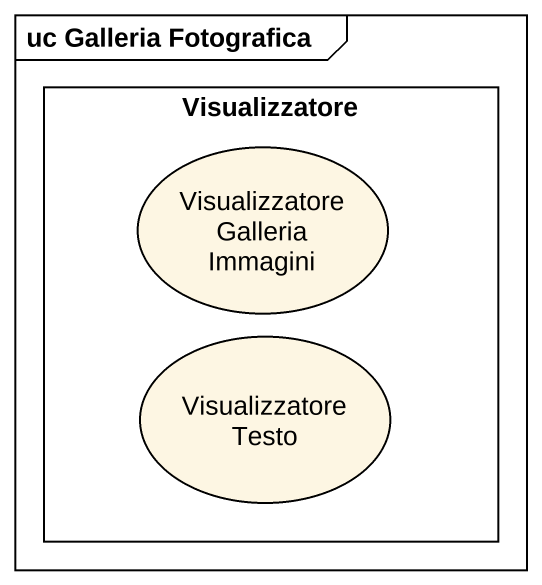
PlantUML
@startuml
mainframe uc Galleria Fotografica
rectangle Visualizzatore {
  usecase "Visualizzatore Galleria Immagini" as Visualizzatore_Galleria
  usecase "Visualizzatore Testo" as Visualizzatore_Testo
}
@enduml
